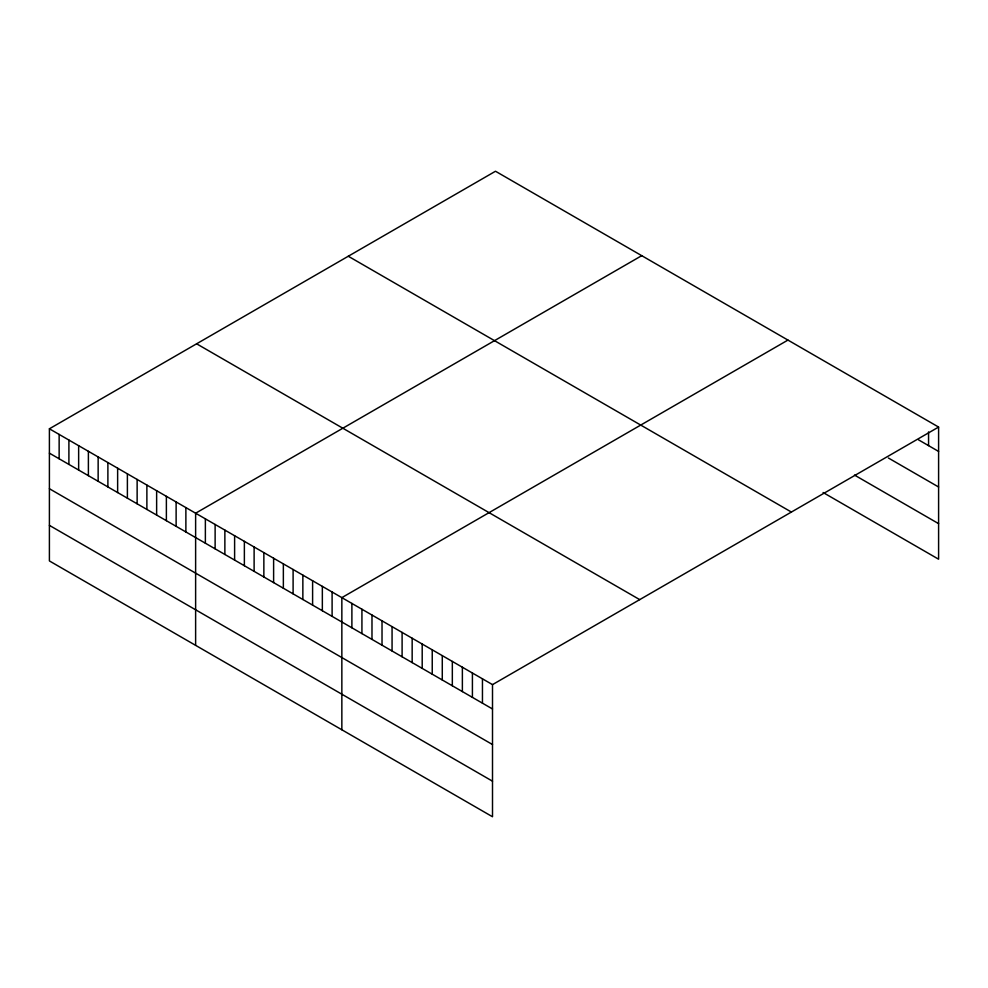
<?xml version="1.0" encoding="UTF-8"?>
<svg xmlns="http://www.w3.org/2000/svg" width="988" height="988" viewBox="0 0 988 988"><rect width="100%" height="100%" fill="white"/><g stroke="black" fill="none" stroke-linecap="round" stroke-linejoin="round"><path stroke-width="1.48" d="M49.4 428.792L492.506 684.622L492.506 816.755L49.4 560.937L49.4 428.792L495.494 171.245L938.6 427.063L938.6 559.208L823.103 492.518M641.718 255.67L195.624 513.217L195.624 645.362M787.942 340.082L341.848 597.641L341.848 729.774M492.506 684.622L938.6 427.063M918.519 439.833L938.6 451.43M888.385 458L938.6 486.998M854.484 475.067L938.6 523.64M348.282 256.238L791.388 512.056M196.612 343.799L639.718 599.63M49.4 453.159L492.506 708.976M49.4 488.727L492.506 744.544M49.4 525.369L492.506 781.187M928.559 431.929L928.559 445.625M482.453 678.818L482.453 703.184M472.412 673.026L472.412 697.38M462.372 667.221L462.372 691.588M452.331 661.429L452.331 685.783M442.278 655.624L442.278 679.991M432.238 649.832L432.238 674.187M422.197 644.028L422.197 668.382M412.157 638.236L412.157 662.59M402.104 632.431L402.104 656.785M392.063 626.627L392.063 650.993M382.023 620.835L382.023 645.189M371.982 615.03L371.982 639.397M361.929 609.238L361.929 633.592M351.889 603.433L351.889 627.8M332.104 592.01L332.104 616.376M322.347 586.378L322.347 610.745M312.603 580.759L312.603 605.113M302.859 575.127L302.859 599.481M293.103 569.496L293.103 593.862M283.358 563.876L283.358 588.231M273.614 558.245L273.614 582.599M263.858 552.613L263.858 576.98M254.114 546.981L254.114 571.348M244.369 541.362L244.369 565.716M234.613 535.731L234.613 560.085M224.869 530.099L224.869 554.466M215.125 524.48L215.125 548.834M205.368 518.848L205.368 543.202M185.88 507.585L185.88 531.952M176.123 501.966L176.123 526.32M166.379 496.334L166.379 520.688M156.635 490.703L156.635 515.069M146.879 485.083L146.879 509.438M137.134 479.452L137.134 503.806M127.39 473.82L127.39 498.187M117.634 468.189L117.634 492.555M107.89 462.569L107.89 486.923M98.145 456.938L98.145 481.292M88.389 451.306L88.389 475.673M78.645 445.687L78.645 470.041M68.901 440.055L68.901 464.409M59.144 434.424L59.144 458.79"/></g></svg>
